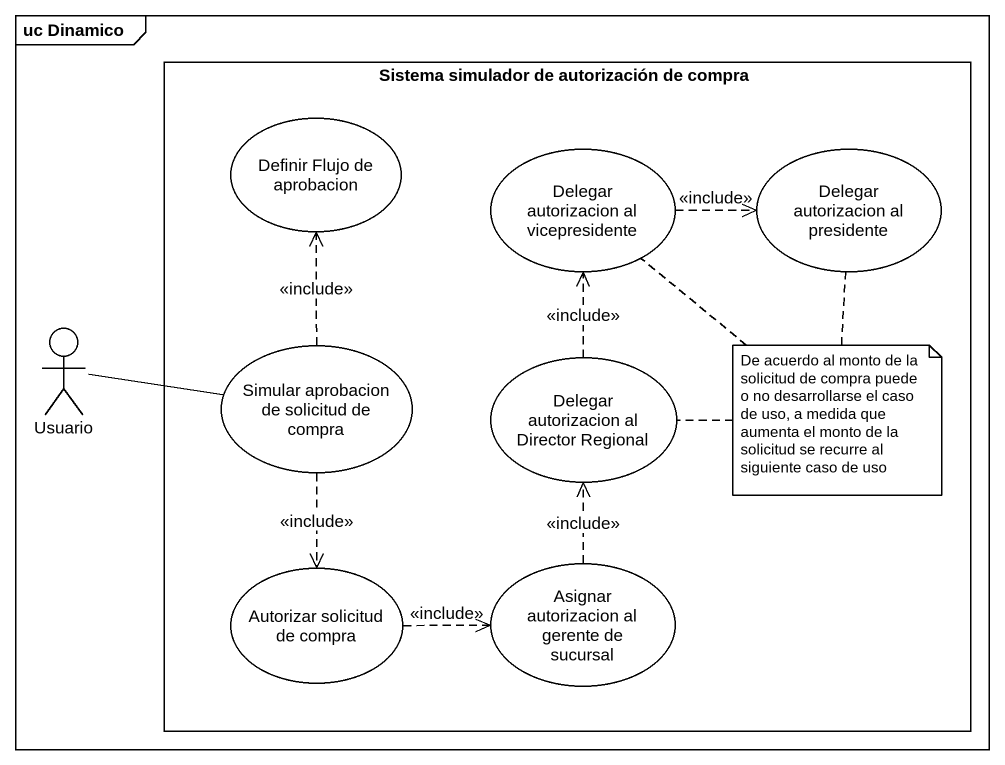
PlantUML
@startuml
mainframe uc Dinamico
rectangle "Sistema simulador de autorización de compra" as Sistema_simulador_de {
  usecase "Definir Flujo de aprobacion" as Definir_Flujo_de_aprobacion
  usecase "Delegar autorizacion al vicepresidente" as Delegar_autorizacion_al
  usecase "Delegar autorizacion al presidente" as Delegar_autorizacion_al_2
  usecase "Simular aprobacion de solicitud de compra" as Simular_aprobacion_de
  usecase "Delegar autorizacion al Director Regional" as Delegar_autorizacion_al_3
  usecase "Autorizar solicitud de compra" as Autorizar_solicitud_de
  usecase "Asignar autorizacion al gerente de sucursal" as Asignar_autorizacion_al
}
actor Usuario
Delegar_autorizacion_al .right.> Delegar_autorizacion_al_2 : <<include>>
Usuario -right- Simular_aprobacion_de
Simular_aprobacion_de .up.> Definir_Flujo_de_aprobacion : <<include>>
Simular_aprobacion_de ..> Autorizar_solicitud_de : <<include>>
Delegar_autorizacion_al_3 .up.> Delegar_autorizacion_al : <<include>>
Autorizar_solicitud_de .right.> Asignar_autorizacion_al : <<include>>
Asignar_autorizacion_al .up.> Delegar_autorizacion_al_3 : <<include>>
note as N1
  De acuerdo al monto de la solicitud de compra puede o no desarrollarse el caso de uso, a medida que aumenta el monto de la solicitud se recurre al siguiente caso de uso
end note
N1 .. Delegar_autorizacion_al_3
N1 .. Delegar_autorizacion_al
N1 .. Delegar_autorizacion_al_2
@enduml
